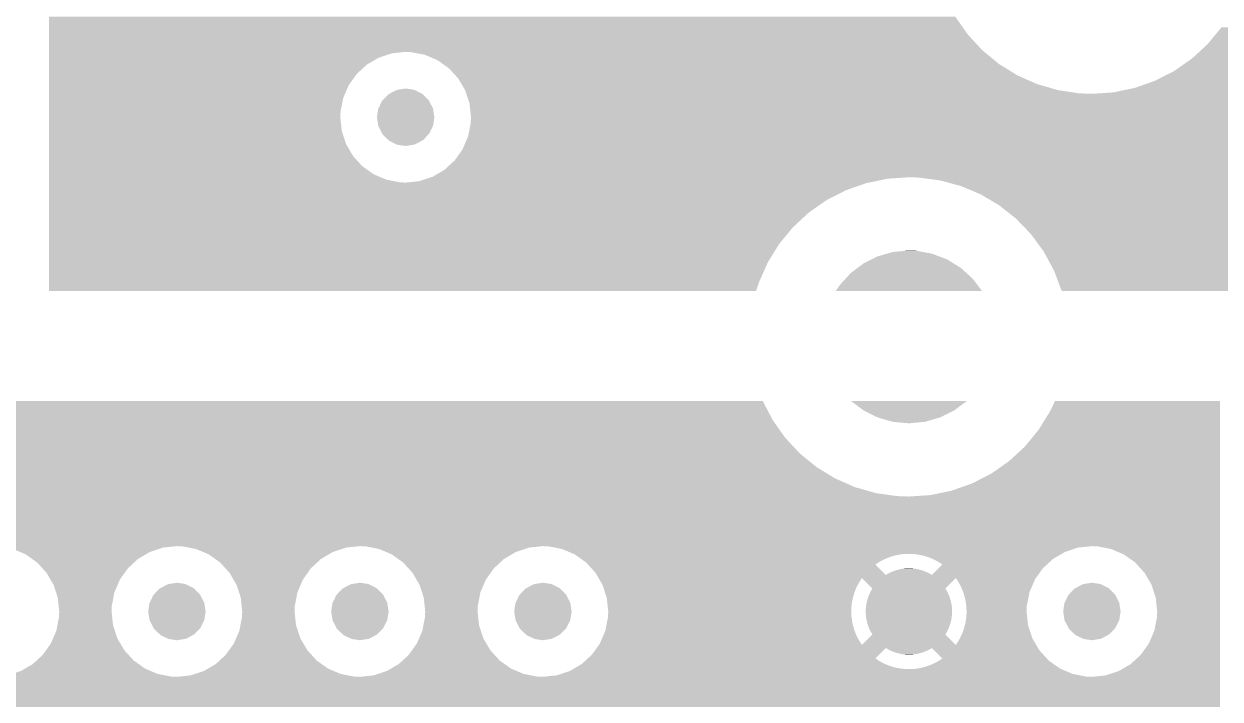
# Model space of a CAD drawing. Extents: x 295 to 953, y 10 to 290.
# Drawn here: x 685.03 to 701.64, y 228.3 to 237.66 of the extents above; entities that cross this region are included whole.
import ezdxf

# ---------------------------------------------------------------- set-up
doc = ezdxf.new("R2010")
doc.units = 0
doc.header["$LTSCALE"] = 5
doc.header["$MEASUREMENT"] = 0
doc.layers.add('FROMC1', color=7, linetype='CONTINUOUS')

msp = doc.modelspace()

# ---------------------------------------------------------------- linework, layer by layer
at = {"layer": 'FROMC1'}
for points in [[(685.38, 237.522), (685.38, 237.768), (698.132, 237.522), (697.96, 237.768)], [(701.577, 237.522), (701.657, 237.619), (733.692, 237.522), (733.624, 237.619)], [(685.38, 237.301), (685.38, 237.522), (698.335, 237.301), (698.132, 237.522)], [(701.466, 237.387), (701.577, 237.522), (733.816, 237.387), (733.692, 237.522)], [(685.38, 237.277), (685.38, 237.301), (698.365, 237.277), (698.335, 237.301)], [(685.38, 237.257), (685.38, 237.277), (690.142, 237.257), (690.333, 237.277)], [(685.38, 237.197), (685.38, 237.257), (689.96, 237.197), (690.142, 237.257)], [(690.412, 237.273), (690.333, 237.277), (698.369, 237.273), (698.365, 237.277)], [(690.601, 237.236), (690.412, 237.273), (698.414, 237.236), (698.369, 237.273)], [(701.246, 237.184), (701.373, 237.301), (734.037, 237.184), (733.895, 237.301)], [(701.373, 237.301), (701.466, 237.387), (733.895, 237.301), (733.816, 237.387)], [(685.38, 237.1), (685.38, 237.197), (689.794, 237.1), (689.96, 237.197)], [(685.38, 236.97), (685.38, 237.1), (689.653, 236.97), (689.794, 237.1)], [(690.777, 237.161), (690.601, 237.236), (698.506, 237.161), (698.414, 237.236)], [(690.847, 237.11), (690.777, 237.161), (698.566, 237.11), (698.506, 237.161)], [(690.933, 237.05), (690.847, 237.11), (698.665, 237.05), (698.566, 237.11)], [(701, 237.012), (701.14, 237.11), (734.284, 237.012), (734.126, 237.11)], [(701.14, 237.11), (701.246, 237.184), (734.126, 237.11), (734.037, 237.184)], [(685.38, 236.814), (685.38, 236.97), (689.542, 236.814), (689.653, 236.97)], [(691.022, 236.953), (690.933, 237.05), (698.821, 236.953), (698.665, 237.05)], [(691.062, 236.908), (691.022, 236.953), (698.921, 236.908), (698.821, 236.953)], [(700.733, 236.876), (700.883, 236.953), (734.554, 236.876), (734.381, 236.953)], [(700.883, 236.953), (701, 237.012), (734.381, 236.953), (734.284, 237.012)], [(685.38, 236.638), (685.38, 236.814), (689.466, 236.638), (689.542, 236.814)], [(690.227, 236.752), (690.333, 236.769), (690.448, 236.752), (690.333, 236.769)], [(691.108, 236.831), (691.062, 236.908), (699.095, 236.831), (698.921, 236.908)], [(691.157, 236.747), (691.108, 236.831), (699.383, 236.747), (699.095, 236.831)], [(700.308, 236.747), (700.45, 236.776), (734.943, 236.747), (734.842, 236.776)], [(700.45, 236.776), (700.605, 236.831), (734.842, 236.776), (734.655, 236.831)], [(700.605, 236.831), (700.733, 236.876), (734.655, 236.831), (734.554, 236.876)], [(685.38, 236.45), (685.38, 236.638), (689.429, 236.45), (689.466, 236.638)], [(689.956, 236.495), (690.006, 236.599), (690.711, 236.495), (690.657, 236.599)], [(690.006, 236.599), (690.015, 236.608), (690.657, 236.599), (690.653, 236.608)], [(690.015, 236.608), (690.095, 236.69), (690.653, 236.608), (690.568, 236.69)], [(690.095, 236.69), (690.107, 236.696), (690.568, 236.69), (690.562, 236.696)], [(690.107, 236.696), (690.207, 236.749), (690.562, 236.696), (690.454, 236.749)], [(690.207, 236.749), (690.227, 236.752), (690.454, 236.749), (690.448, 236.752)], [(691.159, 236.743), (691.157, 236.747), (699.409, 236.743), (699.383, 236.747)], [(691.172, 236.702), (691.159, 236.743), (699.679, 236.702), (699.409, 236.743)], [(691.175, 236.695), (691.172, 236.702), (699.858, 236.695), (699.679, 236.702)], [(691.219, 236.561), (691.175, 236.695), (769.708, 236.561), (769.708, 236.695)], [(699.858, 236.695), (699.963, 236.702), (735.418, 236.695), (735.239, 236.702)], [(699.963, 236.702), (700.157, 236.715), (735.239, 236.702), (735.152, 236.715)], [(700.157, 236.715), (700.308, 236.747), (735.152, 236.715), (734.943, 236.747)], [(685.38, 236.37), (685.38, 236.45), (689.426, 236.37), (689.429, 236.45)], [(689.934, 236.37), (689.951, 236.485), (690.731, 236.37), (690.713, 236.485)], [(689.951, 236.485), (689.956, 236.495), (690.713, 236.485), (690.711, 236.495)], [(691.239, 236.37), (691.219, 236.561), (769.708, 236.37), (769.708, 236.561)], [(685.38, 236.179), (685.38, 236.37), (689.446, 236.179), (689.426, 236.37)], [(689.952, 236.255), (689.934, 236.37), (690.714, 236.255), (690.731, 236.37)], [(691.226, 236.24), (691.23, 236.26), (708.377, 236.24), (708.444, 236.26)], [(691.23, 236.26), (691.233, 236.275), (708.444, 236.26), (708.512, 236.275)], [(691.233, 236.275), (691.235, 236.287), (708.512, 236.275), (708.581, 236.287)], [(691.235, 236.287), (691.236, 236.29), (708.581, 236.287), (708.607, 236.29)], [(691.236, 236.299), (691.239, 236.37), (769.708, 236.299), (769.708, 236.37)], [(691.236, 236.295), (691.236, 236.299), (708.65, 236.295), (708.72, 236.299)], [(691.236, 236.29), (691.236, 236.295), (708.607, 236.29), (708.65, 236.295)], [(685.38, 235.997), (685.38, 236.179), (689.506, 235.997), (689.446, 236.179)], [(689.954, 236.245), (689.952, 236.255), (690.709, 236.245), (690.714, 236.255)], [(690.008, 236.141), (689.954, 236.245), (690.659, 236.141), (690.709, 236.245)], [(690.012, 236.132), (690.008, 236.141), (690.65, 236.132), (690.659, 236.141)], [(690.097, 236.05), (690.012, 236.132), (690.57, 236.05), (690.65, 236.132)], [(691.192, 236.086), (691.199, 236.102), (708.065, 236.086), (708.09, 236.102)], [(691.199, 236.102), (691.203, 236.124), (708.09, 236.102), (708.124, 236.124)], [(691.203, 236.124), (691.21, 236.158), (708.124, 236.124), (708.184, 236.158)], [(691.21, 236.158), (691.216, 236.189), (708.184, 236.158), (708.247, 236.189)], [(691.216, 236.189), (691.221, 236.217), (708.247, 236.189), (708.311, 236.217)], [(691.221, 236.217), (691.226, 236.24), (708.311, 236.217), (708.377, 236.24)], [(685.38, 235.832), (685.38, 235.997), (689.603, 235.832), (689.506, 235.997)], [(690.103, 236.044), (690.097, 236.05), (690.558, 236.044), (690.57, 236.05)], [(690.211, 235.991), (690.103, 236.044), (690.458, 235.991), (690.558, 236.044)], [(690.218, 235.988), (690.211, 235.991), (690.438, 235.988), (690.458, 235.991)], [(690.333, 235.971), (690.218, 235.988), (690.333, 235.971), (690.438, 235.988)], [(691.078, 235.862), (691.123, 235.926), (708.27, 235.862), (708.205, 235.926)], [(691.123, 235.926), (691.188, 236.078), (708.205, 235.926), (708.054, 236.078)], [(691.188, 236.078), (691.192, 236.086), (708.054, 236.078), (708.065, 236.086)], [(685.38, 235.69), (685.38, 235.832), (689.732, 235.69), (689.603, 235.832)], [(690.975, 235.736), (691.012, 235.77), (707.731, 235.736), (707.754, 235.77)], [(691.012, 235.77), (691.029, 235.794), (707.754, 235.77), (707.77, 235.794)], [(691.029, 235.794), (691.055, 235.83), (755.795, 235.794), (755.834, 235.83)], [(691.055, 235.83), (691.077, 235.862), (755.834, 235.83), (755.889, 235.862)], [(685.38, 235.579), (685.38, 235.69), (689.888, 235.579), (689.732, 235.69)], [(690.716, 235.55), (690.825, 235.613), (707.636, 235.55), (707.664, 235.613)], [(690.825, 235.613), (690.871, 235.64), (707.664, 235.613), (707.678, 235.64)], [(690.871, 235.64), (690.909, 235.676), (707.678, 235.64), (707.696, 235.676)], [(690.909, 235.676), (690.975, 235.736), (707.696, 235.676), (707.731, 235.736)], [(685.38, 235.504), (685.38, 235.579), (690.065, 235.504), (689.888, 235.579)], [(685.38, 235.467), (685.38, 235.504), (690.253, 235.467), (690.065, 235.504)], [(685.38, 235.463), (685.38, 235.467), (690.333, 235.463), (690.253, 235.467)], [(685.38, 235.456), (685.38, 235.463), (696.725, 235.456), (696.759, 235.463)], [(685.38, 235.356), (685.38, 235.456), (696.442, 235.356), (696.725, 235.456)], [(690.333, 235.463), (690.523, 235.483), (696.759, 235.463), (696.858, 235.483)], [(690.523, 235.483), (690.624, 235.517), (696.858, 235.483), (697.018, 235.517)], [(690.624, 235.517), (690.686, 235.537), (697.018, 235.517), (697.318, 235.537)], [(690.686, 235.537), (690.705, 235.543), (707.631, 235.537), (707.634, 235.543)], [(690.705, 235.543), (690.716, 235.55), (707.634, 235.543), (707.636, 235.55)], [(697.452, 235.533), (697.318, 235.537), (707.63, 235.533), (707.631, 235.537)], [(697.749, 235.494), (697.452, 235.533), (707.616, 235.494), (707.63, 235.533)], [(697.787, 235.484), (697.749, 235.494), (707.612, 235.484), (707.616, 235.494)], [(698.034, 235.417), (697.787, 235.484), (707.591, 235.417), (707.612, 235.484)], [(685.38, 235.22), (685.38, 235.356), (696.175, 235.22), (696.442, 235.356)], [(698.038, 235.416), (698.034, 235.417), (707.591, 235.416), (707.591, 235.417)], [(698.197, 235.35), (698.038, 235.416), (707.575, 235.35), (707.591, 235.416)], [(698.315, 235.3), (698.197, 235.35), (707.566, 235.3), (707.575, 235.35)], [(698.347, 235.281), (698.315, 235.3), (707.562, 235.281), (707.566, 235.3)], [(698.463, 235.212), (698.347, 235.281), (707.554, 235.212), (707.562, 235.281)], [(685.38, 235.048), (685.38, 235.22), (695.929, 235.048), (696.175, 235.22)], [(698.573, 235.147), (698.463, 235.212), (707.55, 235.147), (707.554, 235.212)], [(698.579, 235.142), (698.573, 235.147), (707.549, 235.142), (707.55, 235.147)], [(698.667, 235.072), (698.579, 235.142), (707.549, 235.072), (707.549, 235.142)], [(685.38, 234.844), (685.38, 235.048), (695.709, 234.844), (695.929, 235.048)], [(698.755, 235.002), (698.667, 235.072), (707.553, 235.002), (707.549, 235.072)], [(698.808, 234.961), (698.755, 235.002), (707.557, 234.961), (707.553, 235.002)], [(698.834, 234.933), (698.808, 234.961), (707.56, 234.933), (707.557, 234.961)], [(698.9, 234.864), (698.834, 234.933), (707.572, 234.864), (707.56, 234.933)], [(685.38, 234.613), (685.38, 234.844), (695.518, 234.613), (695.709, 234.844)], [(698.966, 234.796), (698.9, 234.864), (707.588, 234.796), (707.572, 234.864)], [(699.015, 234.744), (698.966, 234.796), (707.603, 234.744), (707.588, 234.796)], [(685.38, 234.358), (685.38, 234.613), (695.36, 234.358), (695.518, 234.613)], [(699.026, 234.729), (699.015, 234.744), (707.607, 234.729), (707.603, 234.744)], [(699.074, 234.664), (699.026, 234.729), (707.631, 234.664), (707.607, 234.729)], [(699.121, 234.599), (699.074, 234.664), (707.658, 234.599), (707.631, 234.664)], [(699.167, 234.537), (699.121, 234.599), (707.689, 234.537), (707.658, 234.599)], [(696.797, 234.397), (696.886, 234.44), (697.849, 234.397), (697.735, 234.44)], [(696.886, 234.44), (697.01, 234.476), (697.735, 234.44), (697.643, 234.476)], [(697.01, 234.476), (697.098, 234.501), (697.643, 234.476), (697.509, 234.501)], [(697.098, 234.501), (697.264, 234.516), (697.509, 234.501), (697.427, 234.516)], [(697.264, 234.516), (697.318, 234.521), (697.427, 234.516), (697.318, 234.521)], [(699.192, 234.502), (699.167, 234.537), (707.709, 234.502), (707.689, 234.537)], [(699.206, 234.476), (699.192, 234.502), (707.724, 234.476), (707.709, 234.502)], [(699.237, 234.418), (699.206, 234.476), (707.762, 234.418), (707.724, 234.476)], [(685.38, 234.084), (685.38, 234.358), (695.238, 234.084), (695.36, 234.358)], [(696.512, 234.21), (696.607, 234.281), (698.115, 234.21), (698.037, 234.281)], [(696.607, 234.281), (696.688, 234.342), (698.037, 234.281), (697.937, 234.342)], [(696.688, 234.342), (696.797, 234.397), (697.937, 234.342), (697.849, 234.397)], [(699.244, 234.406), (699.237, 234.418), (707.77, 234.406), (707.762, 234.418)], [(699.269, 234.358), (699.244, 234.406), (736, 234.358), (736.03, 234.406)], [(699.28, 234.338), (699.269, 234.358), (735.991, 234.338), (736, 234.358)], [(699.334, 234.238), (699.28, 234.338), (708.169, 234.238), (708.27, 234.338)], [(696.363, 234.047), (696.442, 234.133), (698.266, 234.047), (698.2, 234.133)], [(696.442, 234.133), (696.512, 234.21), (698.2, 234.133), (698.115, 234.21)], [(699.377, 234.122), (699.334, 234.238), (708.054, 234.122), (708.169, 234.238)], [(699.392, 234.084), (699.377, 234.122), (708.112, 234.084), (708.054, 234.122)], [(685.38, 233.957), (685.38, 234.084), (695.196, 233.957), (695.238, 234.084)], [(685.38, 233.957), (685.38, 233.957), (695.195, 233.957), (695.196, 233.957)], [(696.301, 233.958), (696.363, 234.047), (698.334, 233.958), (698.266, 234.047)], [(696.301, 233.957), (696.301, 233.958), (698.334, 233.957), (698.334, 233.958)], [(699.405, 234.048), (699.392, 234.084), (708.172, 234.048), (708.112, 234.084)], [(699.417, 234.017), (699.405, 234.048), (708.234, 234.017), (708.172, 234.048)], [(699.428, 233.989), (699.417, 234.017), (708.298, 233.989), (708.234, 234.017)], [(699.437, 233.964), (699.428, 233.989), (708.363, 233.964), (708.298, 233.989)], [(699.439, 233.957), (699.437, 233.964), (708.386, 233.957), (708.363, 233.964)], [(699.44, 233.957), (699.439, 233.957), (708.387, 233.957), (708.386, 233.957)], [(673.801, 232.167), (673.875, 232.286), (695.428, 232.167), (695.366, 232.286)], [(673.875, 232.286), (673.941, 232.433), (695.366, 232.286), (695.289, 232.433)], [(696.514, 232.432), (696.514, 232.433), (698.121, 232.432), (698.121, 232.433)], [(696.689, 232.302), (696.514, 232.432), (697.947, 232.302), (698.121, 232.432)], [(696.69, 232.3), (696.689, 232.302), (697.944, 232.3), (697.947, 232.302)], [(696.886, 232.204), (696.69, 232.3), (697.749, 232.204), (697.944, 232.3)], [(699.117, 232.031), (699.275, 232.286), (701.636, 232.031), (701.636, 232.286)], [(699.275, 232.286), (699.346, 232.433), (701.636, 232.286), (701.636, 232.433)], [(699.346, 232.433), (699.346, 232.433), (701.636, 232.433), (701.635, 232.433)], [(673.717, 232.031), (673.801, 232.167), (695.524, 232.031), (695.428, 232.167)], [(696.888, 232.203), (696.886, 232.204), (697.746, 232.203), (697.749, 232.204)], [(697.099, 232.143), (696.888, 232.203), (697.537, 232.143), (697.746, 232.203)], [(697.101, 232.143), (697.099, 232.143), (697.532, 232.143), (697.537, 232.143)], [(697.318, 232.123), (697.101, 232.143), (697.318, 232.123), (697.532, 232.143)], [(673.628, 231.922), (673.717, 232.031), (695.601, 231.922), (695.524, 232.031)], [(698.926, 231.799), (699.117, 232.031), (701.636, 231.799), (701.636, 232.031)], [(673.422, 231.703), (673.526, 231.799), (695.806, 231.703), (695.716, 231.799)], [(673.526, 231.799), (673.628, 231.922), (695.716, 231.799), (695.601, 231.922)], [(698.706, 231.596), (698.926, 231.799), (701.636, 231.596), (701.636, 231.799)], [(673.306, 231.596), (673.422, 231.703), (695.937, 231.596), (695.806, 231.703)], [(673.06, 231.424), (673.188, 231.514), (696.185, 231.424), (696.038, 231.514)], [(673.188, 231.514), (673.306, 231.596), (696.038, 231.514), (695.937, 231.596)], [(698.46, 231.424), (698.706, 231.596), (701.636, 231.424), (701.636, 231.596)], [(672.651, 231.237), (672.793, 231.288), (696.569, 231.237), (696.454, 231.288)], [(672.793, 231.288), (672.93, 231.358), (696.454, 231.288), (696.294, 231.358)], [(672.93, 231.358), (673.06, 231.424), (696.294, 231.358), (696.185, 231.424)], [(697.91, 231.188), (698.193, 231.288), (701.636, 231.188), (701.636, 231.288)], [(698.193, 231.288), (698.46, 231.424), (701.636, 231.288), (701.636, 231.424)], [(671.918, 231.107), (672.006, 231.113), (697.318, 231.107), (697.154, 231.113)], [(672.006, 231.113), (672.217, 231.127), (697.154, 231.113), (697.054, 231.127)], [(672.217, 231.127), (672.353, 231.155), (697.054, 231.127), (696.857, 231.155)], [(672.353, 231.155), (672.51, 231.188), (696.857, 231.155), (696.743, 231.188)], [(672.51, 231.188), (672.651, 231.237), (696.743, 231.188), (696.569, 231.237)], [(697.318, 231.107), (697.617, 231.127), (701.636, 231.107), (701.636, 231.127)], [(697.617, 231.127), (697.91, 231.188), (701.636, 231.127), (701.636, 231.188)], [(654.9, 230.419), (654.9, 231.107), (701.636, 230.419), (701.636, 231.107)], [(684.697, 230.415), (684.618, 230.419), (687.124, 230.415), (687.158, 230.419)], [(684.783, 230.399), (684.697, 230.415), (686.967, 230.399), (687.124, 230.415)], [(684.886, 230.378), (684.783, 230.399), (686.905, 230.378), (686.967, 230.399)], [(684.978, 230.339), (684.886, 230.378), (686.785, 230.339), (686.905, 230.378)], [(685.062, 230.303), (684.978, 230.339), (686.723, 230.303), (686.785, 230.339)], [(685.147, 230.242), (685.062, 230.303), (686.619, 230.242), (686.723, 230.303)], [(687.237, 230.415), (687.158, 230.419), (689.664, 230.415), (689.698, 230.419)], [(687.323, 230.399), (687.237, 230.415), (689.507, 230.399), (689.664, 230.415)], [(687.426, 230.378), (687.323, 230.399), (689.445, 230.378), (689.507, 230.399)], [(687.518, 230.339), (687.426, 230.378), (689.325, 230.339), (689.445, 230.378)], [(687.602, 230.303), (687.518, 230.339), (689.263, 230.303), (689.325, 230.339)], [(687.687, 230.242), (687.602, 230.303), (689.159, 230.242), (689.263, 230.303)], [(689.777, 230.415), (689.698, 230.419), (692.204, 230.415), (692.238, 230.419)], [(689.863, 230.399), (689.777, 230.415), (692.047, 230.399), (692.204, 230.415)], [(689.966, 230.378), (689.863, 230.399), (691.985, 230.378), (692.047, 230.399)], [(690.058, 230.339), (689.966, 230.378), (691.865, 230.339), (691.985, 230.378)], [(690.142, 230.303), (690.058, 230.339), (691.803, 230.303), (691.865, 230.339)], [(690.227, 230.242), (690.142, 230.303), (691.699, 230.242), (691.803, 230.303)], [(692.317, 230.415), (692.238, 230.419), (699.824, 230.415), (699.858, 230.419)], [(692.403, 230.399), (692.317, 230.415), (699.667, 230.399), (699.824, 230.415)], [(692.506, 230.378), (692.403, 230.399), (699.605, 230.378), (699.667, 230.399)], [(692.598, 230.339), (692.506, 230.378), (699.485, 230.339), (699.605, 230.378)], [(692.66, 230.312), (692.598, 230.339), (699.439, 230.312), (699.485, 230.339)], [(692.668, 230.309), (692.66, 230.312), (697.243, 230.309), (697.3, 230.312)], [(692.682, 230.303), (692.668, 230.309), (697.197, 230.303), (697.243, 230.309)], [(692.683, 230.301), (692.682, 230.303), (697.187, 230.301), (697.197, 230.303)], [(692.699, 230.29), (692.683, 230.301), (697.131, 230.29), (697.187, 230.301)], [(692.721, 230.275), (692.699, 230.29), (697.076, 230.275), (697.131, 230.29)], [(697.357, 230.311), (697.3, 230.312), (699.438, 230.311), (699.439, 230.312)], [(697.414, 230.306), (697.357, 230.311), (699.43, 230.306), (699.438, 230.311)], [(697.47, 230.297), (697.414, 230.306), (699.414, 230.297), (699.43, 230.306)], [(697.526, 230.285), (697.47, 230.297), (699.392, 230.285), (699.414, 230.297)], [(697.58, 230.268), (697.526, 230.285), (699.364, 230.268), (699.392, 230.285)], [(699.937, 230.415), (699.858, 230.419), (701.636, 230.415), (701.636, 230.419)], [(700.126, 230.378), (699.937, 230.415), (701.636, 230.378), (701.636, 230.415)], [(700.302, 230.303), (700.126, 230.378), (701.636, 230.303), (701.636, 230.378)], [(700.458, 230.192), (700.302, 230.303), (701.636, 230.192), (701.636, 230.303)], [(685.218, 230.192), (685.147, 230.242), (686.565, 230.192), (686.619, 230.242)], [(685.29, 230.112), (685.218, 230.192), (686.478, 230.112), (686.565, 230.192)], [(685.347, 230.05), (685.29, 230.112), (686.434, 230.05), (686.478, 230.112)], [(687.758, 230.192), (687.687, 230.242), (689.105, 230.192), (689.159, 230.242)], [(687.83, 230.112), (687.758, 230.192), (689.018, 230.112), (689.105, 230.192)], [(687.887, 230.05), (687.83, 230.112), (688.974, 230.05), (689.018, 230.112)], [(690.298, 230.192), (690.227, 230.242), (691.645, 230.192), (691.699, 230.242)], [(690.37, 230.112), (690.298, 230.192), (691.558, 230.112), (691.645, 230.192)], [(690.427, 230.05), (690.37, 230.112), (691.514, 230.05), (691.558, 230.112)], [(692.748, 230.256), (692.721, 230.275), (697.022, 230.256), (697.076, 230.275)], [(692.78, 230.233), (692.748, 230.256), (696.97, 230.233), (697.022, 230.256)], [(692.818, 230.206), (692.78, 230.233), (696.919, 230.206), (696.97, 230.233)], [(692.838, 230.192), (692.818, 230.206), (696.896, 230.192), (696.919, 230.206)], [(692.852, 230.176), (692.838, 230.192), (696.871, 230.176), (696.896, 230.192)], [(692.864, 230.163), (692.852, 230.176), (696.853, 230.163), (696.871, 230.176)], [(692.967, 230.05), (692.864, 230.163), (696.966, 230.05), (696.853, 230.163)], [(697.633, 230.247), (697.58, 230.268), (699.328, 230.247), (699.364, 230.268)], [(697.645, 230.242), (697.633, 230.247), (699.319, 230.242), (699.328, 230.247)], [(697.638, 230.019), (697.731, 230.112), (699.112, 230.019), (699.178, 230.112)], [(697.685, 230.223), (697.645, 230.242), (699.299, 230.223), (699.319, 230.242)], [(697.735, 230.195), (697.685, 230.223), (699.268, 230.195), (699.299, 230.223)], [(697.731, 230.112), (697.782, 230.163), (699.178, 230.112), (699.234, 230.163)], [(697.782, 230.163), (697.735, 230.195), (699.234, 230.163), (699.268, 230.195)], [(700.587, 230.05), (700.458, 230.192), (701.636, 230.05), (701.636, 230.192)], [(685.402, 229.956), (685.347, 230.05), (686.367, 229.956), (686.434, 230.05)], [(685.444, 229.885), (685.402, 229.956), (686.336, 229.885), (686.367, 229.956)], [(687.942, 229.956), (687.887, 230.05), (688.907, 229.956), (688.974, 230.05)], [(687.984, 229.885), (687.942, 229.956), (688.876, 229.885), (688.907, 229.956)], [(690.482, 229.956), (690.427, 230.05), (691.447, 229.956), (691.514, 230.05)], [(690.524, 229.885), (690.482, 229.956), (691.416, 229.885), (691.447, 229.956)], [(692.986, 230.019), (692.967, 230.05), (696.997, 230.019), (696.966, 230.05)], [(693.01, 229.977), (692.986, 230.019), (699.081, 229.977), (699.112, 230.019)], [(692.986, 230.019), (692.986, 230.019), (696.998, 230.019), (696.997, 230.019)], [(693.038, 229.929), (693.01, 229.977), (696.635, 229.929), (696.666, 229.977)], [(696.811, 229.832), (696.666, 229.977), (697.824, 229.832), (697.969, 229.977)], [(696.998, 230.019), (697.026, 230.036), (697.638, 230.019), (697.608, 230.036)], [(697.026, 230.036), (697.041, 230.043), (697.608, 230.036), (697.595, 230.043)], [(697.041, 230.043), (697.07, 230.058), (697.595, 230.043), (697.564, 230.058)], [(697.07, 230.058), (697.086, 230.064), (697.564, 230.058), (697.55, 230.064)], [(697.086, 230.064), (697.116, 230.077), (697.55, 230.064), (697.518, 230.077)], [(697.116, 230.077), (697.133, 230.082), (697.518, 230.077), (697.504, 230.082)], [(697.133, 230.082), (697.163, 230.091), (697.504, 230.082), (697.47, 230.091)], [(697.163, 230.091), (697.181, 230.095), (697.47, 230.091), (697.456, 230.095)], [(697.181, 230.095), (697.211, 230.102), (697.456, 230.095), (697.421, 230.102)], [(697.211, 230.102), (697.23, 230.105), (697.421, 230.102), (697.408, 230.105)], [(697.23, 230.105), (697.26, 230.109), (697.408, 230.105), (697.371, 230.109)], [(697.26, 230.109), (697.284, 230.11), (697.371, 230.109), (697.359, 230.11)], [(697.284, 230.11), (697.31, 230.111), (697.359, 230.11), (697.31, 230.111)], [(697.983, 229.956), (697.969, 229.977), (699.067, 229.956), (699.081, 229.977)], [(697.991, 229.944), (697.983, 229.956), (699.062, 229.944), (699.067, 229.956)], [(700.605, 230.02), (700.587, 230.05), (701.636, 230.02), (701.636, 230.05)], [(700.684, 229.885), (700.605, 230.02), (701.636, 229.885), (701.636, 230.02)], [(685.479, 229.78), (685.444, 229.885), (686.291, 229.78), (686.336, 229.885)], [(686.84, 229.75), (686.92, 229.832), (687.478, 229.75), (687.393, 229.832)], [(686.92, 229.832), (686.932, 229.838), (687.393, 229.832), (687.387, 229.838)], [(686.932, 229.838), (687.032, 229.891), (687.387, 229.838), (687.279, 229.891)], [(687.032, 229.891), (687.052, 229.894), (687.279, 229.891), (687.273, 229.894)], [(687.052, 229.894), (687.158, 229.911), (687.273, 229.894), (687.158, 229.911)], [(688.019, 229.78), (687.984, 229.885), (688.831, 229.78), (688.876, 229.885)], [(689.38, 229.75), (689.46, 229.832), (690.018, 229.75), (689.933, 229.832)], [(689.46, 229.832), (689.472, 229.838), (689.933, 229.832), (689.927, 229.838)], [(689.472, 229.838), (689.572, 229.891), (689.927, 229.838), (689.819, 229.891)], [(689.572, 229.891), (689.592, 229.894), (689.819, 229.891), (689.813, 229.894)], [(689.592, 229.894), (689.698, 229.911), (689.813, 229.894), (689.698, 229.911)], [(690.559, 229.78), (690.524, 229.885), (691.371, 229.78), (691.416, 229.885)], [(691.92, 229.75), (692, 229.832), (692.558, 229.75), (692.473, 229.832)], [(692, 229.832), (692.012, 229.838), (692.473, 229.832), (692.467, 229.838)], [(692.012, 229.838), (692.112, 229.891), (692.467, 229.838), (692.359, 229.891)], [(692.112, 229.891), (692.132, 229.894), (692.359, 229.891), (692.353, 229.894)], [(692.132, 229.894), (692.238, 229.911), (692.353, 229.894), (692.238, 229.911)], [(693.064, 229.885), (693.038, 229.929), (696.61, 229.885), (696.635, 229.929)], [(693.066, 229.879), (693.064, 229.885), (696.607, 229.879), (696.61, 229.885)], [(693.083, 229.828), (693.066, 229.879), (696.582, 229.828), (696.607, 229.879)], [(693.1, 229.775), (693.083, 229.828), (696.562, 229.775), (696.582, 229.828)], [(696.769, 229.752), (696.786, 229.789), (697.867, 229.752), (697.849, 229.789)], [(696.786, 229.789), (696.79, 229.796), (697.849, 229.789), (697.845, 229.796)], [(696.79, 229.796), (696.811, 229.832), (697.845, 229.796), (697.824, 229.832)], [(698.02, 229.895), (697.991, 229.944), (699.041, 229.895), (699.062, 229.944)], [(698.046, 229.844), (698.02, 229.895), (699.019, 229.844), (699.041, 229.895)], [(698.067, 229.791), (698.046, 229.844), (698.996, 229.791), (699.019, 229.844)], [(698.071, 229.78), (698.067, 229.791), (698.991, 229.78), (698.996, 229.791)], [(699.54, 229.75), (699.62, 229.832), (700.178, 229.75), (700.093, 229.832)], [(699.62, 229.832), (699.632, 229.838), (700.093, 229.832), (700.087, 229.838)], [(699.632, 229.838), (699.732, 229.891), (700.087, 229.838), (699.979, 229.891)], [(699.732, 229.891), (699.752, 229.894), (699.979, 229.891), (699.973, 229.894)], [(699.752, 229.894), (699.858, 229.911), (699.973, 229.894), (699.858, 229.911)], [(700.744, 229.703), (700.684, 229.885), (701.636, 229.703), (701.636, 229.885)], [(685.504, 229.703), (685.479, 229.78), (686.276, 229.703), (686.291, 229.78)], [(685.516, 229.592), (685.504, 229.703), (686.254, 229.592), (686.276, 229.703)], [(686.759, 229.512), (686.776, 229.627), (687.556, 229.512), (687.538, 229.627)], [(686.776, 229.627), (686.781, 229.637), (687.538, 229.627), (687.536, 229.637)], [(686.781, 229.637), (686.831, 229.741), (687.536, 229.637), (687.482, 229.741)], [(686.831, 229.741), (686.84, 229.75), (687.482, 229.741), (687.478, 229.75)], [(688.044, 229.703), (688.019, 229.78), (688.816, 229.703), (688.831, 229.78)], [(688.056, 229.592), (688.044, 229.703), (688.794, 229.592), (688.816, 229.703)], [(689.299, 229.512), (689.316, 229.627), (690.096, 229.512), (690.078, 229.627)], [(689.316, 229.627), (689.321, 229.637), (690.078, 229.627), (690.076, 229.637)], [(689.321, 229.637), (689.371, 229.741), (690.076, 229.637), (690.022, 229.741)], [(689.371, 229.741), (689.38, 229.75), (690.022, 229.741), (690.018, 229.75)], [(690.584, 229.703), (690.559, 229.78), (691.356, 229.703), (691.371, 229.78)], [(690.596, 229.592), (690.584, 229.703), (691.334, 229.592), (691.356, 229.703)], [(691.839, 229.512), (691.856, 229.627), (692.636, 229.512), (692.618, 229.627)], [(691.856, 229.627), (691.861, 229.637), (692.618, 229.627), (692.616, 229.637)], [(691.861, 229.637), (691.911, 229.741), (692.616, 229.637), (692.562, 229.741)], [(691.911, 229.741), (691.92, 229.75), (692.562, 229.741), (692.558, 229.75)], [(693.118, 229.72), (693.1, 229.775), (696.545, 229.72), (696.562, 229.775)], [(693.124, 229.703), (693.118, 229.72), (696.541, 229.703), (696.545, 229.72)], [(693.128, 229.665), (693.124, 229.703), (696.532, 229.665), (696.541, 229.703)], [(693.134, 229.608), (693.128, 229.665), (696.523, 229.608), (696.532, 229.665)], [(696.727, 229.61), (696.734, 229.651), (697.909, 229.61), (697.9, 229.651)], [(696.734, 229.651), (696.737, 229.659), (697.9, 229.651), (697.899, 229.659)], [(696.737, 229.659), (696.748, 229.698), (697.899, 229.659), (697.887, 229.698)], [(696.748, 229.698), (696.751, 229.706), (697.887, 229.698), (697.885, 229.706)], [(696.751, 229.706), (696.765, 229.745), (697.885, 229.706), (697.87, 229.745)], [(696.765, 229.745), (696.769, 229.752), (697.87, 229.745), (697.867, 229.752)], [(698.085, 229.737), (698.071, 229.78), (698.983, 229.737), (698.991, 229.78)], [(698.099, 229.682), (698.085, 229.737), (698.972, 229.682), (698.983, 229.737)], [(698.11, 229.626), (698.099, 229.682), (698.961, 229.626), (698.972, 229.682)], [(698.113, 229.592), (698.11, 229.626), (698.954, 229.592), (698.961, 229.626)], [(699.459, 229.512), (699.476, 229.627), (700.256, 229.512), (700.238, 229.627)], [(699.476, 229.627), (699.481, 229.637), (700.238, 229.627), (700.236, 229.637)], [(699.481, 229.637), (699.531, 229.741), (700.236, 229.637), (700.182, 229.741)], [(699.531, 229.741), (699.54, 229.75), (700.182, 229.741), (700.178, 229.75)], [(700.764, 229.512), (700.744, 229.703), (701.636, 229.512), (701.636, 229.703)], [(685.524, 229.512), (685.516, 229.592), (686.251, 229.512), (686.254, 229.592)], [(685.521, 229.432), (685.524, 229.512), (686.259, 229.432), (686.251, 229.512)], [(686.777, 229.397), (686.759, 229.512), (687.539, 229.397), (687.556, 229.512)], [(688.064, 229.512), (688.056, 229.592), (688.791, 229.512), (688.794, 229.592)], [(688.061, 229.432), (688.064, 229.512), (688.799, 229.432), (688.791, 229.512)], [(689.317, 229.397), (689.299, 229.512), (690.079, 229.397), (690.096, 229.512)], [(690.604, 229.512), (690.596, 229.592), (691.331, 229.512), (691.334, 229.592)], [(690.601, 229.432), (690.604, 229.512), (691.339, 229.432), (691.331, 229.512)], [(691.857, 229.397), (691.839, 229.512), (692.619, 229.397), (692.636, 229.512)], [(693.14, 229.551), (693.134, 229.608), (696.518, 229.551), (696.523, 229.608)], [(693.144, 229.512), (693.14, 229.551), (696.518, 229.512), (696.518, 229.551)], [(693.141, 229.438), (693.144, 229.494), (696.521, 229.438), (696.518, 229.494)], [(693.144, 229.494), (693.144, 229.512), (696.518, 229.494), (696.518, 229.512)], [(696.718, 229.512), (696.72, 229.553), (697.917, 229.512), (697.915, 229.553)], [(696.72, 229.471), (696.718, 229.512), (697.916, 229.471), (697.917, 229.512)], [(696.72, 229.561), (696.725, 229.602), (697.915, 229.561), (697.91, 229.602)], [(696.72, 229.553), (696.72, 229.561), (697.915, 229.553), (697.915, 229.561)], [(696.72, 229.463), (696.72, 229.471), (697.915, 229.463), (697.916, 229.471)], [(696.725, 229.422), (696.72, 229.463), (697.91, 229.422), (697.915, 229.463)], [(696.725, 229.602), (696.727, 229.61), (697.91, 229.602), (697.909, 229.61)], [(698.112, 229.416), (698.117, 229.473), (698.961, 229.416), (698.955, 229.473)], [(698.116, 229.569), (698.113, 229.592), (698.953, 229.569), (698.954, 229.592)], [(698.118, 229.512), (698.116, 229.569), (698.951, 229.512), (698.953, 229.569)], [(698.117, 229.473), (698.118, 229.512), (698.955, 229.473), (698.951, 229.512)], [(699.477, 229.397), (699.459, 229.512), (700.239, 229.397), (700.256, 229.512)], [(700.761, 229.432), (700.764, 229.512), (701.636, 229.432), (701.636, 229.512)], [(685.484, 229.244), (685.499, 229.321), (686.296, 229.244), (686.271, 229.321)], [(685.499, 229.321), (685.521, 229.432), (686.271, 229.321), (686.259, 229.432)], [(686.779, 229.387), (686.777, 229.397), (687.534, 229.387), (687.539, 229.397)], [(686.833, 229.283), (686.779, 229.387), (687.484, 229.283), (687.534, 229.387)], [(686.837, 229.274), (686.833, 229.283), (687.475, 229.274), (687.484, 229.283)], [(688.024, 229.244), (688.039, 229.321), (688.836, 229.244), (688.811, 229.321)], [(688.039, 229.321), (688.061, 229.432), (688.811, 229.321), (688.799, 229.432)], [(689.319, 229.387), (689.317, 229.397), (690.074, 229.387), (690.079, 229.397)], [(689.373, 229.283), (689.319, 229.387), (690.024, 229.283), (690.074, 229.387)], [(689.377, 229.274), (689.373, 229.283), (690.015, 229.274), (690.024, 229.283)], [(690.564, 229.244), (690.579, 229.321), (691.376, 229.244), (691.351, 229.321)], [(690.579, 229.321), (690.601, 229.432), (691.351, 229.321), (691.339, 229.432)], [(691.859, 229.387), (691.857, 229.397), (692.614, 229.387), (692.619, 229.397)], [(691.913, 229.283), (691.859, 229.387), (692.564, 229.283), (692.614, 229.387)], [(691.917, 229.274), (691.913, 229.283), (692.555, 229.274), (692.564, 229.283)], [(693.109, 229.27), (693.12, 229.325), (696.555, 229.27), (696.54, 229.325)], [(693.12, 229.325), (693.131, 229.381), (696.54, 229.325), (696.528, 229.381)], [(693.131, 229.381), (693.141, 229.432), (696.528, 229.381), (696.522, 229.432)], [(693.141, 229.432), (693.141, 229.438), (696.522, 229.432), (696.521, 229.438)], [(696.726, 229.414), (696.725, 229.422), (697.909, 229.414), (697.91, 229.422)], [(696.735, 229.373), (696.726, 229.414), (697.901, 229.373), (697.909, 229.414)], [(696.736, 229.365), (696.735, 229.373), (697.899, 229.365), (697.901, 229.373)], [(696.748, 229.326), (696.736, 229.365), (697.887, 229.326), (697.899, 229.365)], [(696.75, 229.318), (696.748, 229.326), (697.884, 229.318), (697.887, 229.326)], [(696.765, 229.279), (696.75, 229.318), (697.87, 229.279), (697.884, 229.318)], [(698.073, 229.249), (698.09, 229.304), (698.995, 229.249), (698.977, 229.304)], [(698.09, 229.304), (698.094, 229.321), (698.977, 229.304), (698.971, 229.321)], [(698.094, 229.321), (698.103, 229.359), (698.971, 229.321), (698.967, 229.359)], [(698.103, 229.359), (698.112, 229.416), (698.967, 229.359), (698.961, 229.416)], [(699.479, 229.387), (699.477, 229.397), (700.234, 229.387), (700.239, 229.397)], [(699.533, 229.283), (699.479, 229.387), (700.184, 229.283), (700.234, 229.387)], [(699.537, 229.274), (699.533, 229.283), (700.175, 229.274), (700.184, 229.283)], [(700.724, 229.244), (700.761, 229.432), (701.636, 229.244), (701.636, 229.432)], [(685.408, 229.068), (685.439, 229.139), (686.373, 229.068), (686.331, 229.139)], [(685.439, 229.139), (685.484, 229.244), (686.331, 229.139), (686.296, 229.244)], [(686.922, 229.192), (686.837, 229.274), (687.395, 229.192), (687.475, 229.274)], [(686.928, 229.186), (686.922, 229.192), (687.383, 229.186), (687.395, 229.192)], [(687.036, 229.133), (686.928, 229.186), (687.283, 229.133), (687.383, 229.186)], [(687.043, 229.13), (687.036, 229.133), (687.263, 229.13), (687.283, 229.133)], [(687.158, 229.113), (687.043, 229.13), (687.158, 229.113), (687.263, 229.13)], [(687.948, 229.068), (687.979, 229.139), (688.913, 229.068), (688.871, 229.139)], [(687.979, 229.139), (688.024, 229.244), (688.871, 229.139), (688.836, 229.244)], [(689.462, 229.192), (689.377, 229.274), (689.935, 229.192), (690.015, 229.274)], [(689.468, 229.186), (689.462, 229.192), (689.923, 229.186), (689.935, 229.192)], [(689.576, 229.133), (689.468, 229.186), (689.823, 229.133), (689.923, 229.186)], [(689.583, 229.13), (689.576, 229.133), (689.803, 229.13), (689.823, 229.133)], [(689.698, 229.113), (689.583, 229.13), (689.698, 229.113), (689.803, 229.13)], [(690.488, 229.068), (690.519, 229.139), (691.453, 229.068), (691.411, 229.139)], [(690.519, 229.139), (690.564, 229.244), (691.411, 229.139), (691.376, 229.244)], [(692.002, 229.192), (691.917, 229.274), (692.475, 229.192), (692.555, 229.274)], [(692.008, 229.186), (692.002, 229.192), (692.463, 229.186), (692.475, 229.192)], [(692.116, 229.133), (692.008, 229.186), (692.363, 229.133), (692.463, 229.186)], [(692.123, 229.13), (692.116, 229.133), (692.343, 229.13), (692.363, 229.133)], [(692.238, 229.113), (692.123, 229.13), (692.238, 229.113), (692.343, 229.13)], [(693.048, 229.114), (693.07, 229.164), (696.624, 229.114), (696.597, 229.164)], [(693.07, 229.164), (693.092, 229.217), (696.597, 229.164), (696.574, 229.217)], [(693.092, 229.217), (693.104, 229.244), (696.574, 229.217), (696.564, 229.244)], [(693.104, 229.244), (693.109, 229.27), (696.564, 229.244), (696.555, 229.27)], [(696.666, 229.047), (696.811, 229.192), (697.969, 229.047), (697.824, 229.192)], [(696.768, 229.272), (696.765, 229.279), (697.867, 229.272), (697.87, 229.279)], [(696.786, 229.235), (696.768, 229.272), (697.849, 229.235), (697.867, 229.272)], [(696.79, 229.228), (696.786, 229.235), (697.845, 229.228), (697.849, 229.235)], [(696.811, 229.192), (696.79, 229.228), (697.824, 229.192), (697.845, 229.228)], [(698, 229.095), (698.025, 229.139), (699.057, 229.095), (699.031, 229.139)], [(698.025, 229.139), (698.028, 229.145), (699.031, 229.139), (699.029, 229.145)], [(698.028, 229.145), (698.053, 229.196), (699.029, 229.145), (699.012, 229.196)], [(698.053, 229.196), (698.073, 229.249), (699.012, 229.196), (698.995, 229.249)], [(699.622, 229.192), (699.537, 229.274), (700.095, 229.192), (700.175, 229.274)], [(699.628, 229.186), (699.622, 229.192), (700.083, 229.186), (700.095, 229.192)], [(699.736, 229.133), (699.628, 229.186), (699.983, 229.133), (700.083, 229.186)], [(699.743, 229.13), (699.736, 229.133), (699.963, 229.13), (699.983, 229.133)], [(699.858, 229.113), (699.743, 229.13), (699.858, 229.113), (699.963, 229.13)], [(700.648, 229.068), (700.724, 229.244), (701.636, 229.068), (701.636, 229.244)], [(685.297, 228.912), (685.341, 228.974), (686.485, 228.912), (686.428, 228.974)], [(685.341, 228.974), (685.408, 229.068), (686.428, 228.974), (686.373, 229.068)], [(687.837, 228.912), (687.881, 228.974), (689.025, 228.912), (688.968, 228.974)], [(687.881, 228.974), (687.948, 229.068), (688.968, 228.974), (688.913, 229.068)], [(690.377, 228.912), (690.421, 228.974), (691.565, 228.912), (691.508, 228.974)], [(690.421, 228.974), (690.488, 229.068), (691.508, 228.974), (691.453, 229.068)], [(692.917, 228.912), (692.984, 229.005), (696.904, 228.912), (696.997, 229.005)], [(692.984, 229.005), (693.014, 229.047), (699.109, 229.005), (699.085, 229.047)], [(692.984, 229.005), (692.984, 229.005), (696.997, 229.005), (696.998, 229.005)], [(693.014, 229.047), (693.026, 229.065), (696.666, 229.047), (696.654, 229.065)], [(693.026, 229.065), (693.028, 229.068), (696.654, 229.065), (696.652, 229.068)], [(693.028, 229.068), (693.048, 229.114), (696.652, 229.068), (696.624, 229.114)], [(697.027, 228.988), (696.998, 229.005), (697.609, 228.988), (697.638, 229.005)], [(697.04, 228.981), (697.027, 228.988), (697.594, 228.981), (697.609, 228.988)], [(697.071, 228.966), (697.04, 228.981), (697.565, 228.966), (697.594, 228.981)], [(697.085, 228.96), (697.071, 228.966), (697.549, 228.96), (697.565, 228.966)], [(697.117, 228.947), (697.085, 228.96), (697.519, 228.947), (697.549, 228.96)], [(697.669, 228.974), (697.638, 229.005), (699.128, 228.974), (699.109, 229.005)], [(697.782, 228.861), (697.669, 228.974), (699.231, 228.861), (699.128, 228.974)], [(697.969, 229.047), (698, 229.095), (699.085, 229.047), (699.057, 229.095)], [(700.537, 228.912), (700.648, 229.068), (701.636, 228.912), (701.636, 229.068)], [(685.156, 228.782), (685.211, 228.832), (686.628, 228.782), (686.557, 228.832)], [(685.211, 228.832), (685.297, 228.912), (686.557, 228.832), (686.485, 228.912)], [(687.696, 228.782), (687.751, 228.832), (689.168, 228.782), (689.097, 228.832)], [(687.751, 228.832), (687.837, 228.912), (689.097, 228.832), (689.025, 228.912)], [(690.236, 228.782), (690.291, 228.832), (691.708, 228.782), (691.637, 228.832)], [(690.291, 228.832), (690.377, 228.912), (691.637, 228.832), (691.565, 228.912)], [(692.776, 228.782), (692.797, 228.801), (696.99, 228.782), (696.95, 228.801)], [(692.797, 228.801), (692.827, 228.829), (696.95, 228.801), (696.901, 228.829)], [(692.827, 228.829), (692.861, 228.861), (696.901, 228.829), (696.853, 228.861)], [(692.861, 228.861), (692.917, 228.912), (696.853, 228.861), (696.904, 228.912)], [(697.131, 228.942), (697.117, 228.947), (697.502, 228.942), (697.519, 228.947)], [(697.165, 228.933), (697.131, 228.942), (697.472, 228.933), (697.502, 228.942)], [(697.179, 228.929), (697.165, 228.933), (697.454, 228.929), (697.472, 228.933)], [(697.214, 228.922), (697.179, 228.929), (697.424, 228.922), (697.454, 228.929)], [(697.227, 228.919), (697.214, 228.922), (697.405, 228.919), (697.424, 228.922)], [(697.264, 228.915), (697.227, 228.919), (697.375, 228.915), (697.405, 228.919)], [(697.276, 228.914), (697.264, 228.915), (697.351, 228.914), (697.375, 228.915)], [(697.325, 228.913), (697.276, 228.914), (697.325, 228.913), (697.351, 228.914)], [(697.613, 228.768), (697.665, 228.791), (699.347, 228.768), (699.315, 228.791)], [(697.665, 228.791), (697.716, 228.818), (699.315, 228.791), (699.278, 228.818)], [(697.716, 228.818), (697.739, 228.832), (699.278, 228.818), (699.257, 228.832)], [(697.739, 228.832), (697.764, 228.848), (699.257, 228.832), (699.243, 228.848)], [(697.764, 228.848), (697.782, 228.861), (699.243, 228.848), (699.231, 228.861)], [(700.396, 228.782), (700.537, 228.912), (701.636, 228.782), (701.636, 228.912)], [(684.651, 228.609), (684.808, 228.625), (687.078, 228.609), (686.993, 228.625)], [(684.808, 228.625), (684.87, 228.646), (686.993, 228.625), (686.89, 228.646)], [(684.87, 228.646), (684.99, 228.685), (686.89, 228.646), (686.797, 228.685)], [(684.99, 228.685), (685.052, 228.721), (686.797, 228.685), (686.713, 228.721)], [(685.052, 228.721), (685.156, 228.782), (686.713, 228.721), (686.628, 228.782)], [(687.191, 228.609), (687.348, 228.625), (689.618, 228.609), (689.533, 228.625)], [(687.348, 228.625), (687.41, 228.646), (689.533, 228.625), (689.43, 228.646)], [(687.41, 228.646), (687.53, 228.685), (689.43, 228.646), (689.337, 228.685)], [(687.53, 228.685), (687.592, 228.721), (689.337, 228.685), (689.253, 228.721)], [(687.592, 228.721), (687.696, 228.782), (689.253, 228.721), (689.168, 228.782)], [(689.731, 228.609), (689.888, 228.625), (692.158, 228.609), (692.073, 228.625)], [(689.888, 228.625), (689.95, 228.646), (692.073, 228.625), (691.97, 228.646)], [(689.95, 228.646), (690.07, 228.685), (691.97, 228.646), (691.877, 228.685)], [(690.07, 228.685), (690.132, 228.721), (691.877, 228.685), (691.793, 228.721)], [(690.132, 228.721), (690.236, 228.782), (691.793, 228.721), (691.708, 228.782)], [(692.271, 228.609), (692.428, 228.625), (699.778, 228.609), (699.693, 228.625)], [(692.428, 228.625), (692.49, 228.646), (699.693, 228.625), (699.59, 228.646)], [(692.49, 228.646), (692.61, 228.685), (699.59, 228.646), (699.497, 228.685)], [(692.61, 228.685), (692.656, 228.712), (699.497, 228.685), (699.435, 228.712)], [(692.656, 228.712), (692.657, 228.713), (697.335, 228.712), (697.278, 228.713)], [(692.657, 228.713), (692.666, 228.718), (697.278, 228.713), (697.221, 228.718)], [(692.666, 228.718), (692.681, 228.727), (697.221, 228.718), (697.165, 228.727)], [(692.681, 228.727), (692.703, 228.739), (697.165, 228.727), (697.109, 228.739)], [(692.703, 228.739), (692.731, 228.756), (697.109, 228.739), (697.055, 228.756)], [(692.731, 228.756), (692.767, 228.777), (697.055, 228.756), (697.002, 228.777)], [(692.767, 228.777), (692.776, 228.782), (697.002, 228.777), (696.99, 228.782)], [(697.335, 228.712), (697.392, 228.715), (699.435, 228.712), (699.428, 228.715)], [(697.392, 228.715), (697.439, 228.721), (699.428, 228.715), (699.413, 228.721)], [(697.439, 228.721), (697.449, 228.723), (699.413, 228.721), (699.412, 228.723)], [(697.449, 228.723), (697.504, 228.734), (699.412, 228.723), (699.396, 228.734)], [(697.504, 228.734), (697.559, 228.749), (699.396, 228.734), (699.374, 228.749)], [(697.559, 228.749), (697.613, 228.768), (699.374, 228.749), (699.347, 228.768)], [(699.858, 228.605), (700.048, 228.625), (701.636, 228.605), (701.636, 228.625)], [(700.048, 228.625), (700.23, 228.685), (701.636, 228.625), (701.636, 228.685)], [(700.23, 228.685), (700.396, 228.782), (701.636, 228.685), (701.636, 228.782)], [(654.9, 223.307), (654.9, 228.605), (701.636, 223.307), (701.636, 228.605)], [(684.618, 228.605), (684.651, 228.609), (687.158, 228.605), (687.078, 228.609)], [(687.158, 228.605), (687.191, 228.609), (689.698, 228.605), (689.618, 228.609)], [(689.698, 228.605), (689.731, 228.609), (692.238, 228.605), (692.158, 228.609)], [(692.238, 228.605), (692.271, 228.609), (699.858, 228.605), (699.778, 228.609)]]:
    msp.add_solid(points, dxfattribs=at)

doc.saveas('drawing.dxf')
